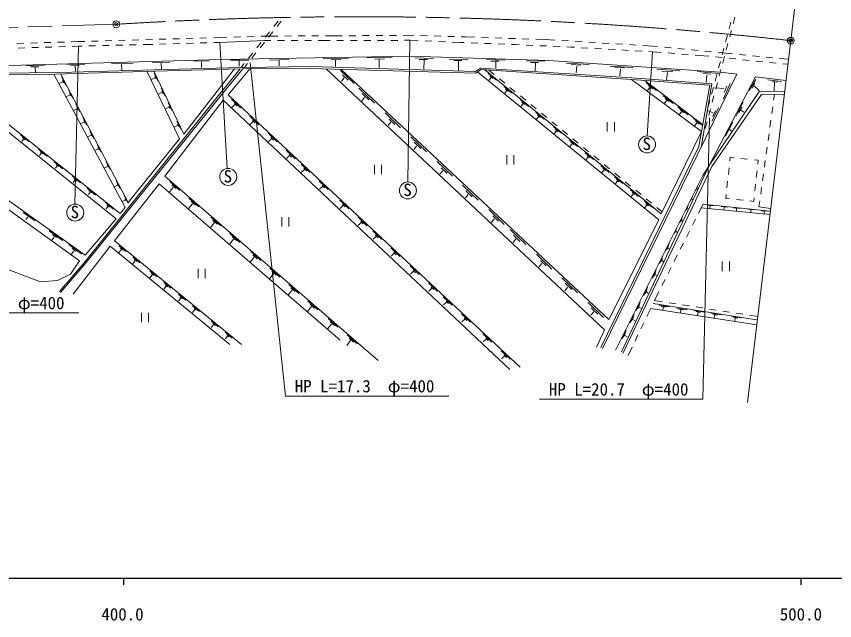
# Model space of a CAD drawing. Units: millimetres at full size, sheet at 1:1000; details may follow other scales. Extents: x 40000 to 680000, y 20000 to 380000.
# Drawn here: x 452175 to 572985, y 198715 to 287971 of the extents above; entities that cross this region are included whole.
import ezdxf
from ezdxf.enums import TextEntityAlignment as Align

# ---------------------------------------------------------------- set-up
doc = ezdxf.new("R2010")
doc.units = ezdxf.units.MM
doc.header["$LTSCALE"] = 1000
doc.header["$PDMODE"] = 32
doc.header["$PDSIZE"] = 500
doc.linetypes.add('CHAIN', pattern=[18.5, 12, -1.5, 3.5, -1.5])
for name, color, linetype, lineweight in [('M-BGD', 7, 'Continuous', 13), ('M-BMK', 2, 'CHAIN', 13), ('M-BMK-SRVR', 3, 'Continuous', 13), ('M-STR-HTXT', 7, 'Continuous', 13), ('M-TTL-BAND', 7, 'Continuous', 25)]:
    doc.layers.add(name, color=color, linetype=linetype, lineweight=lineweight)
doc.layers.add('M-OTRS', color=6, linetype='Continuous')
doc.styles.add('ＭＳ ゴシック', font='')
doc.styles.get('ＭＳ ゴシック').set_extended_font_data('MS Gothic')

msp = doc.modelspace()

# ---------------------------------------------------------------- linework, layer by layer
at = {"layer": 'M-BGD'}
for p, q in [((558272, 287833), (558014, 286866)), ((490815, 287245), (490191, 286464)), ((491285, 287249), (490661, 286467)), ((557667, 287114), (557409, 286148)), ((489567, 285682), (488943, 284901)), ((490037, 285686), (489413, 284904)), ((502279, 285117), (501279, 285109)), ((504279, 285131), (503279, 285124)), ((506279, 285146), (505279, 285139)), ((508279, 285160), (507279, 285153)), ((510281, 285175), (509279, 285168)), ((510865, 285158), (510281, 285175)), ((512864, 285099), (511865, 285128)), ((557151, 285182), (556893, 284216)), ((557756, 285900), (557498, 284934)), ((453272, 283997), (452272, 283967)), ((455271, 284057), (454271, 284027)), ((457270, 284116), (456271, 284086)), ((459269, 284176), (458270, 284146)), ((461305, 284237), (460269, 284206)), ((462265, 284265), (461305, 284237)), ((464264, 284324), (463264, 284294)), ((466263, 284382), (465263, 284353)), ((468262, 284441), (467263, 284411)), ((470261, 284499), (469262, 284470)), ((472260, 284558), (471261, 284528)), ((474260, 284616), (473260, 284587)), ((476259, 284675), (475259, 284645)), ((476309, 283950), (475309, 283921)), ((478258, 284733), (477258, 284704)), ((478308, 284008), (477308, 283979)), ((480257, 284792), (479257, 284763)), ((480307, 284066), (479307, 284037)), ((482216, 284849), (481257, 284821)), ((482197, 284120), (481307, 284094)), ((488815, 284384), (482197, 284120)), ((482197, 284120), (483282, 265493)), ((483263, 284880), (482216, 284849)), ((485262, 284940), (484262, 284910)), ((487261, 284999), (486261, 284969)), ((488320, 284119), (487696, 283337)), ((488790, 284123), (488166, 283341)), ((489307, 285060), (488260, 285029)), ((489747, 284385), (488815, 284384)), ((490792, 285065), (489307, 285060)), ((491747, 284389), (490747, 284387)), ((492792, 285072), (491792, 285069)), ((493747, 284393), (492747, 284391)), ((494792, 285079), (493792, 285076)), ((495747, 284397), (494747, 284395)), ((496792, 285086), (495792, 285083)), ((497679, 284401), (496747, 284399)), ((498485, 284403), (497679, 284401)), ((499278, 285095), (497792, 285090)), ((500279, 285102), (499278, 285095)), ((500485, 284408), (499485, 284405)), ((502485, 284413), (501485, 284410)), ((504485, 284418), (503485, 284415)), ((506485, 284423), (505485, 284420)), ((508485, 284427), (507485, 284425)), ((510291, 284432), (509485, 284430)), ((510271, 284432), (509991, 263505)), ((511515, 284380), (510291, 284432)), ((513513, 284295), (512514, 284337)), ((514864, 285040), (513864, 285070)), ((515511, 284210), (514512, 284253)), ((516863, 284982), (515863, 285011)), ((517734, 284116), (516510, 284168)), ((518300, 284094), (517734, 284116)), ((518447, 284935), (517862, 284952)), ((519860, 284888), (518447, 284935)), ((520299, 284016), (519299, 284055)), ((521859, 284821), (520860, 284854)), ((522297, 283938), (521298, 283977)), ((523858, 284754), (522859, 284788)), ((525857, 284688), (524858, 284721)), ((527856, 284621), (526856, 284654)), ((530269, 284540), (528855, 284587)), ((531694, 284454), (530269, 284540)), ((533690, 284334), (532692, 284394)), ((535686, 284213), (534688, 284273)), ((537683, 284093), (536685, 284153)), ((539679, 283972), (538681, 284032)), ((541675, 283852), (540677, 283912)), ((557240, 283968), (556982, 283002)), ((453436, 283325), (452437, 283296)), ((455435, 283383), (454436, 283354)), ((457434, 283441), (456435, 283412)), ((459434, 283499), (458434, 283470)), ((461335, 283554), (460433, 283528)), ((461335, 283554), (460821, 260231)), ((461879, 283568), (461335, 283554)), ((463878, 283618), (462879, 283593)), ((465878, 283669), (464878, 283644)), ((467877, 283719), (466877, 283694)), ((469876, 283770), (468877, 283744)), ((471420, 283809), (470876, 283795)), ((472310, 283834), (471420, 283809)), ((474309, 283892), (473310, 283863)), ((524296, 283861), (523296, 283900)), ((525861, 283800), (525295, 283822)), ((526446, 283773), (525861, 283800)), ((528444, 283683), (527445, 283728)), ((530442, 283593), (529443, 283638)), ((532440, 283503), (531441, 283548)), ((534023, 283431), (533439, 283458)), ((534572, 283400), (534023, 283431)), ((536568, 283287), (535570, 283344)), ((538565, 283174), (537567, 283230)), ((540562, 283061), (539564, 283117)), ((542559, 282948), (541560, 283004)), ((543672, 283731), (542674, 283791)), ((544556, 282834), (543557, 282891)), ((546095, 283585), (544670, 283671)), ((546102, 282747), (545287, 270303)), ((546102, 282747), (545554, 282778)), ((546852, 283513), (546095, 283585)), ((547393, 282645), (546102, 282747)), ((548843, 283323), (547847, 283418)), ((550834, 283134), (549838, 283228)), ((552825, 282944), (551829, 283039)), ((554816, 282754), (553820, 282849)), ((556634, 283250), (556376, 282283)), ((384696, 278822), (482344, 281609)), ((482344, 281609), (510239, 282097)), ((486478, 281495), (483779, 281485)), ((487072, 282556), (486448, 281774)), ((487542, 282559), (486918, 281778)), ((492423, 281575), (489535, 281519)), ((501223, 281820), (497482, 281738)), ((498616, 281530), (500083, 281576)), ((499287, 281488), (499303, 280556)), ((507661, 281932), (503920, 281850)), ((505053, 281642), (506520, 281689)), ((505724, 281601), (505745, 280404)), ((510239, 282097), (530725, 281441)), ((511019, 281835), (513770, 281762)), ((511664, 281596), (512855, 281590)), ((512381, 281523), (512353, 280153)), ((516095, 281672), (518846, 281599)), ((521592, 281593), (524343, 281520)), ((549386, 282488), (548390, 282566)), ((551380, 282330), (550383, 282409)), ((553668, 282150), (552377, 282252)), ((554405, 282075), (553668, 282150)), ((556395, 281874), (555400, 281975)), ((556568, 282587), (555811, 282659)), ((556723, 282036), (556465, 281070)), ((557888, 282455), (556568, 282587)), ((558384, 281673), (557389, 281773)), ((559878, 282256), (558883, 282355)), ((560374, 281471), (559379, 281572)), ((561868, 282056), (560873, 282156)), ((563858, 281857), (562863, 281957)), ((566173, 281625), (564853, 281758)), ((456334, 280716), (453676, 280674)), ((454248, 280508), (455512, 280528)), ((454940, 280440), (454981, 279696)), ((462274, 280885), (459616, 280844)), ((460188, 280677), (461452, 280698)), ((460880, 280609), (460921, 279866)), ((469443, 281072), (466221, 280994)), ((467704, 280916), (467743, 280043)), ((474838, 281225), (472271, 281139)), ((472550, 280076), (485376, 280431)), ((473559, 281037), (473598, 280210)), ((480629, 281417), (478387, 281360)), ((479495, 281271), (479516, 280403)), ((485069, 281381), (485064, 280590)), ((485825, 280993), (485376, 280431)), ((485376, 280431), (485840, 280427)), ((486294, 280996), (485840, 280427)), ((485840, 280427), (495627, 280563)), ((490971, 281453), (490981, 280656)), ((519959, 279826), (495627, 280563)), ((516740, 281433), (517931, 281428)), ((517458, 281360), (517429, 279991)), ((520714, 280311), (519959, 279826)), ((543044, 278900), (520714, 280311)), ((522237, 281354), (523428, 281348)), ((522955, 281281), (522942, 280296)), ((527443, 281405), (530194, 281333)), ((528088, 281166), (529279, 281161)), ((528806, 281093), (528790, 279934)), ((530725, 281441), (556092, 279744)), ((536725, 280870), (533347, 281065)), ((534073, 280847), (535516, 280776)), ((534908, 280628), (534845, 279622)), ((543168, 280439), (539790, 280634)), ((540516, 280416), (541959, 280345)), ((556118, 281317), (555860, 280351)), ((562364, 281270), (561369, 281371)), ((564354, 281069), (563359, 281169)), ((566086, 280894), (565349, 280968)), ((457873, 279442), (429116, 279126)), ((466921, 258052), (440581, 279252)), ((441225, 279474), (458615, 279696)), ((441934, 279267), (467502, 258839)), ((468251, 259728), (457718, 279440)), ((472646, 279898), (457873, 279442)), ((458615, 279696), (472550, 280076)), ((468698, 260457), (458691, 279467)), ((471440, 279861), (476273, 269897)), ((476905, 270554), (472480, 279893)), ((472505, 279540), (473109, 278354)), ((485238, 280223), (472646, 279898)), ((484382, 280201), (476905, 270554)), ((485238, 280223), (482209, 276520)), ((482478, 276403), (485600, 280224)), ((486651, 280229), (483468, 276363)), ((495619, 280266), (485600, 280224)), ((495619, 280266), (519967, 279577)), ((497893, 280202), (539010, 241653)), ((500053, 279964), (502024, 278067)), ((539623, 243212), (500123, 280139)), ((500347, 279331), (501182, 278543)), ((520790, 280102), (519967, 279577)), ((520340, 279815), (520273, 279772)), ((520273, 279772), (547010, 257924)), ((520790, 280102), (543008, 278643)), ((547368, 258806), (521350, 280065)), ((521834, 279521), (523061, 278523)), ((521940, 280026), (522731, 279379)), ((522094, 279131), (522510, 278788)), ((558565, 279432), (538703, 238935)), ((541350, 280197), (541288, 279191)), ((550110, 279946), (546771, 280157)), ((547466, 279868), (549096, 279798)), ((548285, 279689), (548183, 278620)), ((552675, 279808), (555889, 279543)), ((553564, 279527), (554727, 279449)), ((554126, 279301), (554009, 278201)), ((555602, 279385), (555344, 278419)), ((556207, 280104), (555949, 279138)), ((556092, 279744), (558565, 279432)), ((459059, 278276), (458564, 278044)), ((458885, 278954), (459486, 277800)), ((459004, 278516), (459202, 278155)), ((472613, 278899), (472148, 278652)), ((472627, 279069), (472797, 278722)), ((500558, 278894), (500160, 278387)), ((522239, 278871), (521959, 278528)), ((523505, 278746), (524279, 278113)), ((543008, 278643), (554538, 277816)), ((553311, 270959), (543008, 278643)), ((554877, 278015), (543044, 278900)), ((544963, 278503), (553494, 271982)), ((545165, 278145), (546663, 276998)), ((554877, 278015), (553263, 268622)), ((554469, 265922), (561317, 279038)), ((555691, 278172), (555432, 277205)), ((557537, 278032), (556554, 275793)), ((561343, 278623), (560376, 276997)), ((561225, 278092), (560806, 277382)), ((561317, 279038), (565797, 278483)), ((563134, 278588), (565163, 278369)), ((563797, 278330), (564539, 278268)), ((564118, 278246), (564052, 276981)), ((459899, 277026), (460500, 275873)), ((473642, 276726), (473178, 276480)), ((473535, 277367), (474138, 276182)), ((473656, 276896), (473826, 276549)), ((502752, 277343), (505038, 275143)), ((524152, 277627), (525380, 276628)), ((524558, 276977), (524277, 276634)), ((524412, 277237), (524828, 276894)), ((525052, 277479), (525826, 276846)), ((545712, 277463), (545334, 277002)), ((545485, 277755), (546070, 277287)), ((552911, 268724), (554538, 277816)), ((561888, 276936), (554469, 265922)), ((555085, 277453), (554827, 276487)), ((556648, 277330), (555275, 277400)), ((557077, 277681), (556695, 276737)), ((561080, 277708), (561828, 277035)), ((565600, 276836), (561888, 276936)), ((428447, 275675), (461505, 251864)), ((428800, 276564), (462322, 252681)), ((460074, 276349), (459578, 276117)), ((460018, 276588), (460216, 276228)), ((482209, 276520), (462208, 251584)), ((462475, 251595), (482478, 276403)), ((482693, 275602), (474095, 264353)), ((525007, 235827), (482693, 275602)), ((483468, 276363), (526560, 236143)), ((483956, 275727), (485266, 274471)), ((503571, 275970), (503173, 275463)), ((503220, 276556), (503361, 276407)), ((503361, 276407), (504195, 275619)), ((526544, 275673), (527772, 274674)), ((526600, 276213), (527374, 275579)), ((547653, 276244), (549151, 275097)), ((548200, 275561), (547822, 275100)), ((547973, 275854), (548558, 275385)), ((554569, 275521), (554232, 274259)), ((562186, 276453), (554874, 265811)), ((555174, 276239), (554916, 275273)), ((565557, 276473), (562186, 276453)), ((564102, 276464), (563981, 275586)), ((461145, 274314), (460649, 274082)), ((460970, 274992), (461571, 273838)), ((461090, 274554), (461287, 274193)), ((474679, 274539), (474214, 274293)), ((474571, 275180), (475174, 273995)), ((474692, 274709), (474862, 274362)), ((484435, 274936), (483986, 274506)), ((484359, 275100), (484740, 274732)), ((526950, 275022), (526669, 274679)), ((526804, 275282), (527220, 274939)), ((528148, 274946), (528922, 274313)), ((549841, 274571), (551339, 273425)), ((554658, 274307), (554400, 273341)), ((555852, 274475), (554893, 272524)), ((559500, 275318), (558426, 273240)), ((559310, 274582), (558853, 273781)), ((563844, 274596), (563707, 273605)), ((461996, 273044), (462597, 271891)), ((486639, 273223), (487950, 271967)), ((506623, 273725), (508908, 271525)), ((528863, 273778), (530090, 272780)), ((529268, 273128), (528987, 272785)), ((529123, 273388), (529539, 273045)), ((529696, 273679), (530470, 273046)), ((550388, 273889), (550010, 273428)), ((550161, 274181), (550746, 273713)), ((555072, 273741), (554315, 274014)), ((555376, 274022), (554986, 273156)), ((559144, 274109), (559596, 273797)), ((462170, 272367), (461674, 272135)), ((462115, 272606), (462312, 272246)), ((475951, 271854), (475486, 271608)), ((475843, 272496), (476446, 271310)), ((475964, 272024), (476134, 271678)), ((487118, 272431), (486670, 272001)), ((487042, 272595), (487424, 272228)), ((507442, 272352), (507044, 271845)), ((507231, 272789), (508066, 272001)), ((531243, 272412), (532017, 271779)), ((539421, 272367), (539421, 270967)), ((540471, 270967), (540471, 272367)), ((552112, 272914), (553422, 271911)), ((552659, 272232), (552281, 271771)), ((552432, 272524), (553017, 272056)), ((554142, 272375), (553883, 271409)), ((557947, 272344), (556873, 270266)), ((563571, 272614), (563434, 271624)), ((463031, 271077), (463632, 269923)), ((463151, 270639), (463348, 270278)), ((489346, 270696), (490657, 269440)), ((531467, 271650), (532694, 270652)), ((531873, 271000), (531592, 270657)), ((531727, 271260), (532143, 270917)), ((532791, 271146), (533565, 270512)), ((553311, 270959), (547368, 258806)), ((557459, 271244), (557843, 270979)), ((563297, 270633), (563160, 269643)), ((452808, 270458), (454041, 269433)), ((453219, 269839), (452975, 269511)), ((453058, 270104), (453490, 269751)), ((463206, 270399), (462710, 270167)), ((476273, 269897), (468698, 260457)), ((489825, 269905), (489377, 269475)), ((489749, 270069), (490130, 269701)), ((510429, 270167), (512714, 267967)), ((533785, 269756), (535013, 268757)), ((534339, 269879), (535113, 269246)), ((553625, 270443), (553488, 269928)), ((455432, 268361), (456665, 267337)), ((464268, 268381), (463773, 268149)), ((464094, 269058), (464695, 267905)), ((464213, 268620), (464411, 268260)), ((511248, 268794), (510850, 268287)), ((510897, 269379), (511037, 269231)), ((511037, 269231), (511872, 268443)), ((534191, 269106), (533910, 268763)), ((534045, 269366), (534462, 269023)), ((535887, 268612), (536660, 267979)), ((538486, 239073), (552911, 268724)), ((563023, 268652), (562887, 267661)), ((455843, 267743), (455599, 267415)), ((455682, 268008), (456114, 267654)), ((492030, 268192), (493341, 266936)), ((492509, 267400), (492061, 266970)), ((492433, 267564), (492814, 267196)), ((524581, 267479), (524581, 266079)), ((525631, 266079), (525631, 267479)), ((536168, 267809), (537395, 266811)), ((536574, 267159), (536293, 266816)), ((536428, 267419), (536844, 267076)), ((537434, 267346), (538208, 266712)), ((557573, 267160), (557513, 266608)), ((558146, 267097), (557573, 267160)), ((457777, 266488), (459010, 265463)), ((458188, 265869), (457944, 265541)), ((458027, 266134), (458458, 265781)), ((465629, 265797), (465133, 265564)), ((465454, 266474), (466055, 265321)), ((465573, 266036), (465771, 265675)), ((494216, 266151), (495527, 264895)), ((505031, 266057), (505031, 264657)), ((506081, 264657), (506081, 266057)), ((514299, 266549), (516585, 264349)), ((538487, 265915), (539714, 264916)), ((538982, 266079), (539756, 265446)), ((541528, 238409), (554469, 265922)), ((554874, 265811), (541721, 238181)), ((554469, 265922), (553503, 264486)), ((560134, 266880), (559140, 266989)), ((561701, 266709), (561129, 266772)), ((561641, 266158), (561701, 266709)), ((562750, 266671), (562613, 265680)), ((494695, 265359), (494247, 264929)), ((494619, 265524), (495000, 265156)), ((515118, 265176), (514720, 264669)), ((514908, 265613), (515742, 264825)), ((538892, 265265), (538611, 264921)), ((538747, 265525), (539163, 265182)), ((540530, 264812), (541304, 264179)), ((557405, 265614), (557296, 264620)), ((561424, 264170), (561533, 265164)), ((562476, 264689), (562340, 263699)), ((460401, 264392), (461634, 263367)), ((460812, 263773), (460567, 263445)), ((460651, 264038), (461082, 263684)), ((466917, 263695), (467518, 262541)), ((474095, 264353), (505589, 237128)), ((474829, 263567), (476301, 262262)), ((496900, 263646), (498210, 262390)), ((540505, 264266), (541732, 263267)), ((540911, 263616), (540630, 263272)), ((553503, 264486), (540646, 238666)), ((540765, 263876), (541181, 263532)), ((542078, 263546), (542851, 262912)), ((557188, 263626), (557079, 262632)), ((462645, 262598), (463878, 261574)), ((462895, 262245), (463327, 261891)), ((467092, 263017), (466650, 262810)), ((473266, 263215), (466662, 254807)), ((467036, 263257), (467234, 262896)), ((499981, 240156), (473266, 263215)), ((475344, 262740), (474762, 262017)), ((475147, 263089), (475776, 262527)), ((497379, 262855), (496930, 262425)), ((497302, 263019), (497684, 262651)), ((518048, 263044), (520334, 260844)), ((518516, 262256), (518656, 262108)), ((542823, 262371), (544051, 261373)), ((543625, 262279), (544399, 261646)), ((552732, 262824), (552425, 262209)), ((552615, 262491), (552765, 262420)), ((561207, 262181), (561315, 263175)), ((562203, 262708), (562066, 261718)), ((455759, 248751), (422260, 261325)), ((463056, 261980), (462812, 261652)), ((468069, 261507), (468670, 260354)), ((468188, 261069), (468386, 260708)), ((477656, 261124), (479128, 259818)), ((518867, 261671), (518469, 261164)), ((518656, 262108), (519491, 261320)), ((543229, 261721), (542948, 261378)), ((543083, 261981), (543499, 261638)), ((545173, 261012), (545947, 260379)), ((551980, 261315), (551640, 260638)), ((556971, 261638), (556910, 261087)), ((556910, 261087), (557483, 261024)), ((561038, 260636), (561098, 261187)), ((465269, 260502), (466502, 259477)), ((465680, 259883), (465436, 259556)), ((465519, 260148), (465950, 259795)), ((468281, 260877), (467785, 260645)), ((478171, 260297), (477589, 259574)), ((477974, 260645), (478603, 260083)), ((499933, 260816), (501243, 259560)), ((500412, 260024), (499963, 259594)), ((500335, 260188), (500717, 259820)), ((544852, 260714), (546080, 259715)), ((545258, 260064), (544977, 259720)), ((545112, 260324), (545528, 259980)), ((546721, 259746), (547511, 259099)), ((551342, 260004), (550933, 259216)), ((551839, 260948), (552022, 260881)), ((553573, 260233), (552910, 258921)), ((563490, 259208), (553573, 260233)), ((554164, 260090), (555109, 260002)), ((554608, 260009), (554562, 259598)), ((556224, 259877), (557169, 259790)), ((556667, 259797), (556621, 259385)), ((558477, 260916), (559471, 260807)), ((560465, 260699), (561038, 260636)), ((561929, 260727), (561808, 259849)), ((561808, 259849), (563536, 259591)), ((453179, 259016), (454948, 257747)), ((467502, 258839), (468251, 259728)), ((521918, 259426), (524204, 257226)), ((551275, 259711), (551097, 259373)), ((551232, 259556), (551389, 259482)), ((563430, 258708), (553292, 259677)), ((558076, 259686), (559022, 259598)), ((558520, 259605), (558474, 259194)), ((560175, 259469), (561120, 259381)), ((560618, 259388), (560588, 259014)), ((562168, 259263), (563114, 259175)), ((562612, 259182), (562581, 258808)), ((453871, 258314), (453569, 257960)), ((462322, 252681), (466921, 258052)), ((481404, 257502), (480821, 256779)), ((480889, 258329), (482361, 257024)), ((481206, 257851), (481835, 257289)), ((491346, 258326), (491346, 256926)), ((492396, 256926), (492396, 258326)), ((502616, 258311), (503927, 257055)), ((503095, 257519), (502647, 257089)), ((503019, 257683), (503400, 257316)), ((522737, 258053), (522340, 257546)), ((522527, 258490), (523362, 257702)), ((547010, 257924), (539623, 243212)), ((550512, 258368), (550041, 257404)), ((550457, 258035), (550211, 257563)), ((550381, 257815), (550559, 257723)), ((552458, 258029), (552007, 257136)), ((457038, 256290), (458981, 254878)), ((504802, 256270), (506113, 255014)), ((525086, 256465), (527372, 254265)), ((549667, 256695), (549244, 255807)), ((549596, 256377), (549411, 256007)), ((549538, 256181), (549781, 256056)), ((551556, 256244), (551105, 255351)), ((457757, 255336), (457427, 254906)), ((457530, 255724), (458147, 255296)), ((484231, 255059), (483648, 254336)), ((483716, 255886), (485188, 254580)), ((484033, 255407), (484662, 254845)), ((505282, 255479), (504833, 255049)), ((505205, 255643), (505587, 255275)), ((525905, 255092), (525507, 254585)), ((525554, 255677), (525694, 255529)), ((525694, 255529), (526529, 254741)), ((459902, 254249), (461845, 252837)), ((466046, 254024), (460568, 246943)), ((483697, 239496), (466046, 254024)), ((466662, 254807), (485435, 239523)), ((467312, 254083), (468359, 253220)), ((467558, 253740), (467926, 253414)), ((507486, 253766), (508797, 252510)), ((548561, 254467), (547979, 253257)), ((548481, 254065), (548201, 253486)), ((548405, 253743), (548624, 253614)), ((550654, 254459), (550202, 253566)), ((460621, 253295), (460292, 252865)), ((460394, 253683), (461011, 253255)), ((467641, 253507), (467302, 253095)), ((486774, 253218), (488246, 251912)), ((487092, 252739), (487721, 252177)), ((507965, 252974), (507517, 252544)), ((507889, 253138), (508270, 252771)), ((528956, 252846), (531242, 250646)), ((547642, 252620), (547059, 251410)), ((549751, 252674), (549300, 251782)), ((462208, 251584), (458557, 247336)), ((458715, 247160), (462475, 251595)), ((461505, 251864), (460183, 249898)), ((469690, 251839), (469350, 251427)), ((469361, 252415), (470408, 251552)), ((469607, 252072), (469974, 251746)), ((487289, 252391), (486707, 251668)), ((529775, 251473), (529378, 250966)), ((529565, 251910), (530400, 251122)), ((547562, 252218), (547281, 251639)), ((547485, 251896), (547704, 251767)), ((556394, 251750), (556394, 250350)), ((557444, 250350), (557444, 251750)), ((471898, 250349), (472946, 249486)), ((478994, 250684), (478994, 249284)), ((480044, 249284), (480044, 250684)), ((489601, 250774), (491073, 249468)), ((489918, 250295), (490548, 249734)), ((510337, 251105), (511648, 249849)), ((510816, 250313), (510368, 249883)), ((510740, 250477), (511121, 250109)), ((546660, 250534), (546077, 249324)), ((546580, 250132), (546299, 249553)), ((548849, 250889), (548398, 249997)), ((458229, 248950), (455759, 248751)), ((460183, 249898), (458229, 248950)), ((472228, 249773), (471888, 249361)), ((472145, 250006), (472512, 249680)), ((490116, 249947), (489533, 249224)), ((532719, 249329), (535005, 247129)), ((546504, 249809), (546722, 249681)), ((547947, 249104), (547495, 248212)), ((474277, 248105), (473937, 247693)), ((473947, 248681), (474994, 247817)), ((474193, 248338), (474561, 248012)), ((492388, 248365), (493859, 247060)), ((492705, 247887), (493334, 247325)), ((513021, 248600), (514332, 247344)), ((513500, 247808), (513051, 247378)), ((513424, 247972), (513805, 247605)), ((533539, 247956), (533141, 247448)), ((533187, 248541), (533328, 248392)), ((533328, 248392), (534163, 247604)), ((545377, 247957), (544794, 246747)), ((476129, 246905), (477176, 246041)), ((476375, 246561), (476743, 246235)), ((492902, 247538), (492320, 246815)), ((515207, 246559), (516518, 245303)), ((545297, 247555), (545016, 246976)), ((545221, 247232), (545439, 247104)), ((547044, 247319), (546381, 246007)), ((476458, 246329), (476118, 245916)), ((495214, 245921), (496686, 244616)), ((495532, 245443), (496161, 244881)), ((515686, 245768), (515238, 245338)), ((515610, 245932), (515991, 245564)), ((536590, 245710), (538876, 243510)), ((544275, 245745), (543693, 244535)), ((544196, 245343), (543915, 244764)), ((561153, 243186), (546198, 245582)), ((546381, 246007), (547581, 245820)), ((547082, 245304), (548606, 245060)), ((548569, 245666), (549557, 245511)), ((550545, 245357), (551533, 245202)), ((470641, 244197), (470641, 242797)), ((471691, 242797), (471691, 244197)), ((478507, 244661), (478167, 244248)), ((478178, 245237), (479225, 244373)), ((478424, 244893), (478791, 244567)), ((495729, 245094), (495147, 244372)), ((517891, 244055), (519201, 242799)), ((537409, 244337), (537011, 243830)), ((537058, 244922), (537198, 244774)), ((537198, 244774), (538033, 243986)), ((544119, 245020), (544454, 244838)), ((545856, 244844), (545261, 243618)), ((561480, 242414), (545856, 244844)), ((547394, 245153), (548091, 245034)), ((547699, 245053), (547616, 244612)), ((549672, 244889), (551196, 244645)), ((549984, 244738), (550681, 244619)), ((550289, 244638), (550206, 244197)), ((552195, 244509), (553718, 244264)), ((552507, 244358), (553204, 244238)), ((552521, 245048), (553509, 244894)), ((552812, 244257), (552729, 243817)), ((554497, 244739), (555485, 244585)), ((554687, 244117), (556211, 243873)), ((556473, 244430), (557461, 244276)), ((558449, 244122), (559437, 243967)), ((480945, 242983), (481993, 242120)), ((498186, 243352), (499658, 242047)), ((498504, 242874), (499133, 242312)), ((518370, 243263), (517921, 242833)), ((518293, 243427), (518675, 243060)), ((543368, 243922), (542785, 242712)), ((543288, 243520), (543007, 242941)), ((543212, 243198), (543546, 243016)), ((554999, 243967), (555696, 243847)), ((555304, 243866), (555221, 243426)), ((557701, 243672), (559225, 243428)), ((558013, 243522), (558710, 243402)), ((558318, 243421), (558235, 242981)), ((560425, 243813), (561625, 243625)), ((561578, 243232), (561153, 243186)), ((481275, 242408), (480935, 241995)), ((481192, 242640), (481559, 242314)), ((498701, 242525), (498119, 241802)), ((539010, 241653), (537850, 239101)), ((544825, 242719), (544389, 241819)), ((483324, 240739), (482984, 240327)), ((482994, 241315), (484041, 240452)), ((483240, 240972), (483608, 240646)), ((501013, 240909), (502485, 239603)), ((501330, 240430), (501960, 239868)), ((521062, 241095), (522372, 239839)), ((521465, 240467), (521846, 240100)), ((542190, 241557), (541607, 240347)), ((542110, 241155), (541829, 240576)), ((542034, 240832), (542368, 240650)), ((543952, 240919), (543516, 240019)), ((501528, 240082), (500946, 239359)), ((521541, 240303), (521092, 239873)), ((523745, 238590), (525056, 237334)), ((543080, 239119), (542485, 237893)), ((524225, 237798), (523776, 237369)), ((524148, 237963), (524530, 237595))]:
    msp.add_line(p, q, dxfattribs=at)
for centre in [(545300, 269053), (483451, 264254), (509977, 262255), (460865, 258982)]:
    msp.add_circle(centre, 1250, dxfattribs=at)
at = {"layer": 'M-BMK'}
msp.add_line((366475, 283851), (466927, 286798), dxfattribs=at)
msp.add_arc((502807, -289149), 577064, 83.6627, 93.56473, dxfattribs=at)
at = {"layer": 'M-BMK-SRVR'}
for p, q in [((566504, 284389), (571208, 323684)), ((560108, 230949), (566504, 284389))]:
    msp.add_line(p, q, dxfattribs=at)
for centre in [(466927, 286798), (566504, 284389)]:
    msp.add_circle(centre, 500, dxfattribs=at)
for p in [(466927, 286798), (566504, 284389)]:
    msp.add_point(p, dxfattribs=at)
at = {"layer": 'M-OTRS'}
msp.add_point((566504, 284389), dxfattribs=at)
at = {"layer": 'M-STR-HTXT'}
for p, q in [((491897, 231884), (486672, 281118)), ((553530, 231418), (554499, 272989)), ((437288, 244171), (461406, 244171)), ((491897, 231884), (516015, 231884)), ((529412, 231418), (553530, 231418))]:
    msp.add_line(p, q, dxfattribs=at)
at = {"layer": 'M-TTL-BAND'}
for p, q in [((40000, 205000), (579000, 205000)), ((468000, 205000), (468000, 204000)), ((568000, 205000), (568000, 204000))]:
    msp.add_line(p, q, dxfattribs=at)

# ---------------------------------------------------------------- texts
at = {"layer": 'M-BGD', "style": 'ＭＳ ゴシック'}
for p in [(544622, 267679), (482773, 262881), (509299, 260881), (460187, 257608)]:
    msp.add_text('S', height=1833, dxfattribs=at).set_placement(p, align=Align.BOTTOM_LEFT)
at = {"layer": 'M-STR-HTXT', "style": 'ＭＳ ゴシック'}
for s, p in [('HP L=15.2\u3000φ=400', (438675, 244171)), ('HP L=17.3\u3000φ=400', (493284, 231884)), ('HP L=20.7\u3000φ=400', (530799, 231418))]:
    msp.add_text(s, height=1833, dxfattribs=at).set_placement(p, align=Align.BOTTOM_LEFT)
at = {"layer": 'M-TTL-BAND', "style": 'ＭＳ ゴシック'}
for s, p in [('400.0', (467844, 198195)), ('500.0', (568000, 198195))]:
    msp.add_text(s, height=1833, dxfattribs=at).set_placement(p, align=Align.BOTTOM_CENTER)

doc.saveas('drawing.dxf')
